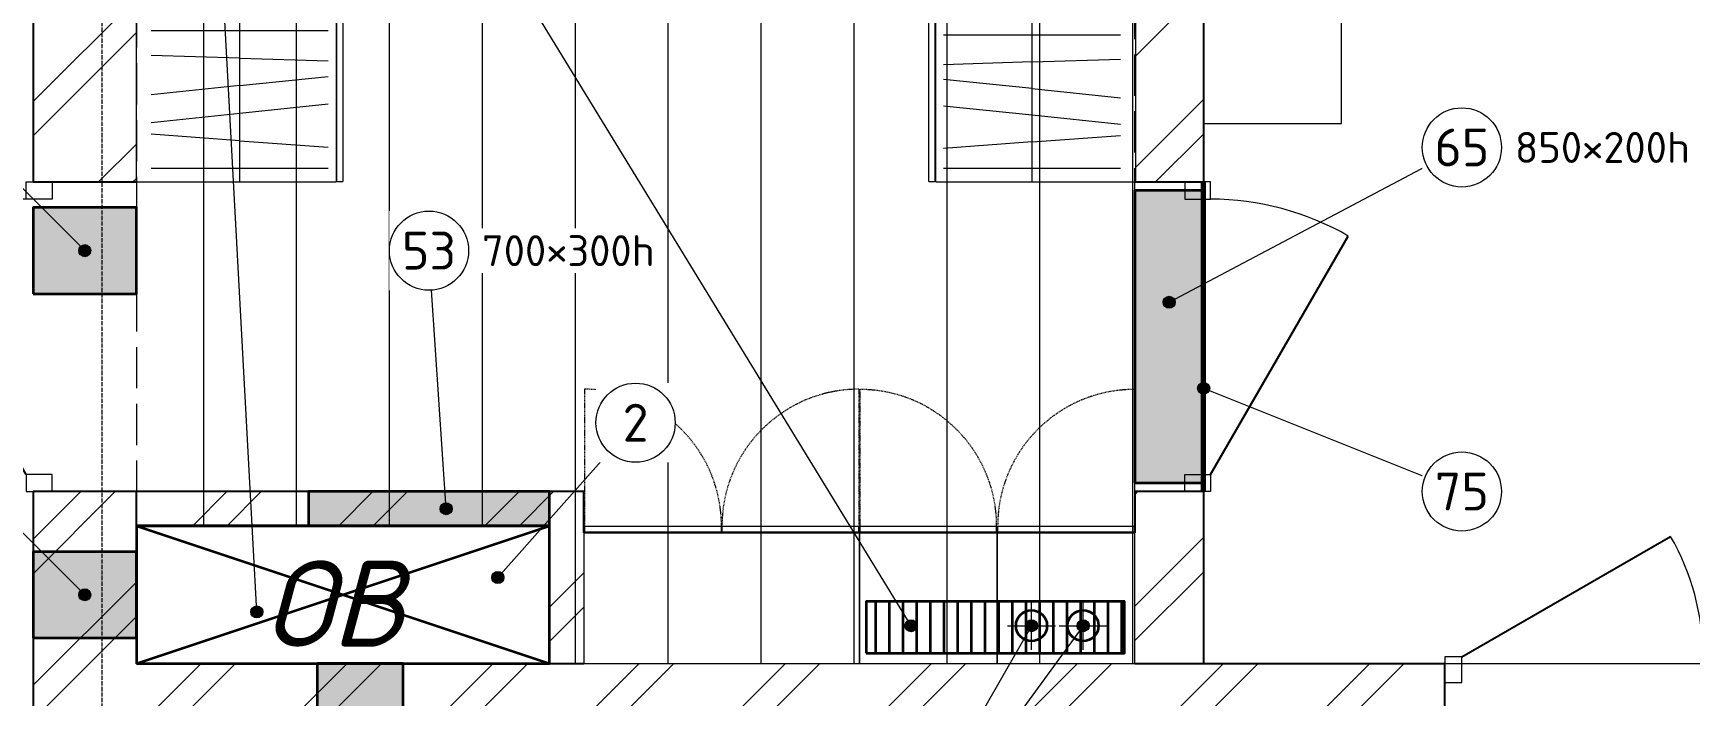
# Model space of a CAD drawing. Header units: millimetres. Extents: x -5016 to 63303, y -6019 to 98943.
# Drawn here: x 52400 to 57212, y 88956 to 90882 of the extents above; entities that cross this region are included whole.
import ezdxf
from ezdxf.enums import TextEntityAlignment as Align

# ---------------------------------------------------------------- set-up
doc = ezdxf.new("R2010")
doc.units = ezdxf.units.MM
for name, pattern in [('ОВ_ШТРИХ', [330, 240, -90]), ('Осевая 12-2-2', [16, 12, -2, 0, -2]), ('Сверху', [3.96875, 2.38125, -1.5875])]:
    doc.linetypes.add(name, pattern=pattern)
for name, color, linetype, lineweight in [('A-DETL-GENF', 9, 'Continuous', 13), ('A-DOOR', 8, 'Continuous', 13), ('A-FLOR', 9, 'Continuous', 13), ('A-WALL', 8, 'Continuous', 13), ('A-WALL-PATT', 8, 'Continuous', 13), ('G-ANNO-TEXT', 8, 'Continuous', 13), ('I-FURN', 9, 'Continuous', 13), ('S-GRID', 8, 'Continuous', 13), ('АР_подложка', 8, 'Continuous', 13), ('ТЗ_АР', 5, 'Continuous', 35), ('ТЗ_АР_зоны', 5, 'Continuous', 13), ('ТЗ_АР_марки', 7, 'Continuous', 18), ('ТЗ_контекст', 8, 'Continuous', 18)]:
    doc.layers.add(name, color=color, linetype=linetype, lineweight=lineweight)
doc.styles.add('GOST', font='isocpeur.ttf', dxfattribs={"width": 0.9})
doc.styles.add('ISOCPEUR_I', font='isocpeui.ttf', dxfattribs={"height": 250})
pattern_1 = [(45, (0, 0), (-212.132, 212.132), []), (45, (0, 100), (-212.132, 212.132), [])]

# ---------------------------------------------------------------- blocks, each defined once
blk = doc.blocks.new('INT 15 Тумба - INT 15 Тумба-1564459-Этаж 2 - Планировка')
at = {"layer": 'I-FURN'}
for p, q in [((-1000, 200), (-1000, -200)), ((1000, -200), (1000, 200)), ((-1000, -200), (1000, -200)), ((-618, -218), (-668, -218)), ((-668, -218), (-668, -230)), ((-668, -230), (-618, -230)), ((-648, -200), (-648, -221)), ((-645.5, -200), (-648, -200)), ((-647.8, -200), (-648, -200)), ((-638, -200), (-640.5, -200)), ((-638, -200), (-638.2, -200)), ((-638, -221), (-638, -200)), ((-618, -230), (-618, -218)), ((-367, -218), (-417, -218)), ((-417, -218), (-417, -230)), ((-417, -230), (-367, -230)), ((-397, -200), (-397, -221)), ((-394.5, -200), (-397, -200)), ((-396.8, -200), (-397, -200)), ((-387, -200), (-389.5, -200)), ((-387, -200), (-387.2, -200)), ((-387, -221), (-387, -200)), ((-367, -230), (-367, -218)), ((-116, -218), (-166, -218)), ((-166, -218), (-166, -230)), ((-166, -230), (-116, -230)), ((-146, -200), (-146, -221)), ((-143.5, -200), (-146, -200)), ((-145.8, -200), (-146, -200)), ((-136, -200), (-138.5, -200)), ((-136, -200), (-136.2, -200)), ((-136, -221), (-136, -200)), ((-116, -230), (-116, -218)), ((417, -218), (367, -218)), ((367, -218), (367, -230)), ((367, -230), (417, -230)), ((387, -200), (387, -221)), ((389.5, -200), (387, -200)), ((387.2, -200), (387, -200)), ((397, -200), (394.5, -200)), ((397, -200), (396.8, -200)), ((397, -221), (397, -200)), ((417, -230), (417, -218))]:
    blk.add_line(p, q, dxfattribs=at)
blk = doc.blocks.new('INT 18 Шкаф - INT 18 Шкаф-1564803-Этаж 2 - Планировка')
at = {"layer": 'A-DETL-GENF'}
for p, q in [((-960, 307), (-960, -207)), ((-880, 50), (-861.2, 307)), ((-827, 307), (-800, 50)), ((-720, 50), (-747, 307)), ((-640, 50), (-632.1, 307)), ((-560, 307), (-560, -207)), ((-480, 50), (-461.2, 307)), ((-427, 307), (-400, 50)), ((-320, 50), (-347, 307)), ((-240, 50), (-232.1, 307)), ((-160, 307), (-160, -207)), ((-80, 50), (-61.2, 307)), ((-27, 307), (0, 50)), ((80, 50), (53, 307)), ((160, 50), (167.9, 307)), ((240, 307), (240, -207)), ((320, 50), (338.8, 307)), ((373, 307), (400, 50)), ((480, 50), (453, 307)), ((560, 50), (567.9, 307)), ((640, 307), (640, -207)), ((720, 50), (738.8, 307)), ((773, 307), (800, 50)), ((880, 50), (853, 307)), ((960, 50), (967.9, 307)), ((-1000, 50), (-600, 50)), ((-880, 50), (-898.8, -207)), ((-800, 50), (-773, -207)), ((-720, 50), (-693, -207)), ((-640, 50), (-647.9, -207)), ((-600, 50), (-200, 50)), ((-480, 50), (-498.8, -207)), ((-400, 50), (-373, -207)), ((-320, 50), (-293, -207)), ((-240, 50), (-247.9, -207)), ((-200, 50), (200, 50)), ((-80, 50), (-98.8, -207)), ((0, 50), (27, -207)), ((80, 50), (107, -207)), ((160, 50), (152.1, -207)), ((200, 50), (600, 50)), ((320, 50), (301.2, -207)), ((400, 50), (427, -207)), ((480, 50), (507, -207)), ((560, 50), (552.1, -207)), ((600, 50), (1000, 50)), ((720, 50), (701.2, -207)), ((800, 50), (827, -207)), ((880, 50), (907, -207)), ((960, 50), (952.1, -207))]:
    blk.add_line(p, q, dxfattribs=at)
at = {"layer": 'I-FURN'}
for p, q in [((-1000, 350), (1000, 350)), ((-1000, 350), (-1000, -230)), ((1000, -230), (1000, 350)), ((1000, -230), (-1000, -230)), ((-998.5, -232), (-0.8, -232)), ((-998.5, -232), (-998.5, -250)), ((-0.8, -250), (-0.8, -232)), ((0.8, -232), (998.5, -232)), ((0.8, -232), (0.8, -250)), ((998.5, -250), (998.5, -232)), ((-0.8, -250), (-998.5, -250)), ((998.5, -250), (0.8, -250))]:
    blk.add_line(p, q, dxfattribs=at)
blk = doc.blocks.new('INT 19 Дверь межкомнатная одностворчатая - 900 х 2370 _800_ Глухое П-НАР-1569046-Этаж 2 - Планировка')
at = {"layer": 'A-DOOR', "lineweight": 25}
blk.add_line((-400, 170), (292.8, 570), dxfattribs=at)
at = {"layer": 'A-DOOR'}
for p, q in [((-400, 170), (-450, 170)), ((-450, 170), (-450, 95)), ((-400, 95), (-400, 170)), ((400, 95), (400, 170)), ((400, 170), (450, 170)), ((450, 170), (450, 95)), ((-450, 95), (-400, 95)), ((450, 95), (400, 95))]:
    blk.add_line(p, q, dxfattribs=at)
blk.add_arc((-400, 170), 800, 360, 30, dxfattribs=at)
blk = doc.blocks.new('INT 19 Дверь межкомнатная одностворчатая - 900 х 2370 _800_ Глухое Л-НАР-1569067-Этаж 2 - Планировка')
at = {"layer": 'A-DOOR', "lineweight": 25}
blk.add_line((400, 120), (-292.8, 520), dxfattribs=at)
at = {"layer": 'A-DOOR'}
for p, q in [((-400, 120), (-450, 120)), ((-450, 120), (-450, 45)), ((-400, 45), (-400, 120)), ((400, 45), (400, 120)), ((400, 120), (450, 120)), ((450, 120), (450, 45)), ((-450, 45), (-400, 45)), ((450, 45), (400, 45))]:
    blk.add_line(p, q, dxfattribs=at)
blk.add_arc((400, 120), 800, 150, 180, dxfattribs=at)
blk = doc.blocks.new('INT 19 Дверь межкомнатная одностворчатая - 800х 2070 _800_ Глухое П-НАР-1569050-Этаж 2 - Планировка')
at = {"layer": 'A-DOOR', "lineweight": 25}
blk.add_line((-350, 170), (256.2, 520), dxfattribs=at)
at = {"layer": 'A-DOOR'}
for p, q in [((-350, 170), (-400, 170)), ((-400, 170), (-400, 95)), ((-350, 95), (-350, 170)), ((350, 95), (350, 170)), ((350, 170), (400, 170)), ((400, 170), (400, 95)), ((-400, 95), (-350, 95)), ((400, 95), (350, 95))]:
    blk.add_line(p, q, dxfattribs=at)
blk.add_arc((-350, 170), 700, 360, 30, dxfattribs=at)
blk = doc.blocks.new('INT 18 Шкаф - INT 18 Шкаф-1566051-Этаж 2 - Планировка')
at = {"layer": 'I-FURN', "color": 8, "linetype": 'Сверху', "true_color": 0x808080}
blk.add_line((-198.5, 447), (-198.5, 50), dxfattribs=at)
at = {"layer": 'I-FURN'}
for p, q in [((-198.5, 50), (198.5, 50)), ((-198.5, 50), (-198.5, 32)), ((198.5, 32), (198.5, 50)), ((-200, 30), (-200, -350)), ((-200, 30), (200, 30)), ((198.5, 32), (-198.5, 32)), ((200, -350), (200, 30)), ((200, -350), (-200, -350))]:
    blk.add_line(p, q, dxfattribs=at)
at = {"layer": 'I-FURN', "color": 8, "linetype": 'Сверху', "true_color": 0x808080}
blk.add_arc((-198.5, 50), 397, 0, 90, dxfattribs=at)
blk = doc.blocks.new('INT 18 Шкаф - INT 18 Шкаф-1566081-Этаж 2 - Планировка')
at = {"layer": 'I-FURN'}
for p, q in [((-200, 350), (200, 350)), ((-200, 350), (-200, -30)), ((200, -30), (200, 350)), ((200, -30), (-200, -30)), ((-198.5, -32), (198.5, -32)), ((-198.5, -32), (-198.5, -50)), ((198.5, -50), (198.5, -32)), ((198.5, -50), (-198.5, -50))]:
    blk.add_line(p, q, dxfattribs=at)
at = {"layer": 'I-FURN', "color": 8, "linetype": 'Сверху', "true_color": 0x808080}
blk.add_line((-198.5, -447), (-198.5, -50), dxfattribs=at)
blk.add_arc((-198.5, -50), 397, 270, 360, dxfattribs=at)
blk = doc.blocks.new('INT 18 Шкаф - INT 18 Шкаф-1610074-Этаж 2 - Планировка')
at = {"layer": 'I-FURN', "color": 8, "linetype": 'Сверху', "true_color": 0x808080}
for p, q in [((-398.5, 447.7), (-398.5, 50)), ((398.5, 447.7), (398.5, 50))]:
    blk.add_line(p, q, dxfattribs=at)
at = {"layer": 'I-FURN'}
for p, q in [((-398.5, 50), (-0.8, 50)), ((-398.5, 50), (-398.5, 32)), ((-0.8, 32), (-0.8, 50)), ((0.8, 50), (398.5, 50)), ((0.8, 50), (0.8, 32)), ((398.5, 32), (398.5, 50)), ((-400, 30), (-400, -350)), ((-400, 30), (400, 30)), ((-0.8, 32), (-398.5, 32)), ((398.5, 32), (0.8, 32)), ((400, -350), (400, 30)), ((400, -350), (-400, -350))]:
    blk.add_line(p, q, dxfattribs=at)
at = {"layer": 'I-FURN', "color": 8, "linetype": 'Сверху', "true_color": 0x808080}
for centre, start, end in [((-398.5, 50), 0, 90), ((398.5, 50), 90, 180)]:
    blk.add_arc(centre, 397.7, start, end, dxfattribs=at)
blk = doc.blocks.new('INT 18 Шкаф - INT 18 Шкаф-1610279-Этаж 2 - Планировка')
at = {"layer": 'A-DETL-GENF'}
for p, q in [((-736.3, -307), (-736.3, 207)), ((-658.8, -50), (-677.6, 207)), ((-581.3, -50), (-554.3, 207)), ((-503.8, -50), (-476.8, 207)), ((-426.3, -50), (-434.1, 207)), ((-348.8, -307), (-348.8, 207)), ((-271.3, -50), (-290.1, 207)), ((-193.8, -50), (-166.8, 207)), ((-116.3, -50), (-89.2, 207)), ((-38.8, -50), (-46.6, 207)), ((38.8, -307), (38.8, 207)), ((116.3, -50), (97.4, 207)), ((193.8, -50), (220.8, 207)), ((271.3, -50), (298.3, 207)), ((348.8, -50), (340.9, 207)), ((426.3, -307), (426.3, 207)), ((503.8, -50), (484.9, 207)), ((581.3, -50), (608.3, 207)), ((658.8, -50), (685.8, 207)), ((736.3, -50), (728.4, 207)), ((-775, -50), (-387.5, -50)), ((-658.8, -50), (-639.9, -307)), ((-608.3, -307), (-581.3, -50)), ((-503.8, -50), (-530.8, -307)), ((-426.3, -50), (-418.4, -307)), ((-387.5, -50), (0, -50)), ((-271.3, -50), (-252.4, -307)), ((-220.8, -307), (-193.8, -50)), ((-116.3, -50), (-143.3, -307)), ((-38.8, -50), (-30.9, -307)), ((0, -50), (387.5, -50)), ((116.3, -50), (135.1, -307)), ((166.8, -307), (193.8, -50)), ((271.3, -50), (244.3, -307)), ((348.8, -50), (356.6, -307)), ((387.5, -50), (775, -50)), ((503.8, -50), (522.6, -307)), ((554.3, -307), (581.3, -50)), ((658.8, -50), (631.8, -307)), ((736.3, -50), (744.1, -307))]:
    blk.add_line(p, q, dxfattribs=at)
at = {"layer": 'I-FURN'}
for p, q in [((-773.5, 250), (-0.8, 250)), ((-773.5, 250), (-773.5, 232)), ((-0.8, 232), (-0.8, 250)), ((0.8, 250), (773.5, 250)), ((0.8, 250), (0.8, 232)), ((773.5, 232), (773.5, 250)), ((-775, 230), (-775, -350)), ((-775, 230), (775, 230)), ((-0.8, 232), (-773.5, 232)), ((773.5, 232), (0.8, 232)), ((775, -350), (775, 230)), ((775, -350), (-775, -350))]:
    blk.add_line(p, q, dxfattribs=at)
blk = doc.blocks.new('АР_plan2')
at = {"layer": 'A-WALL-PATT', "lineweight": 9}
h = blk.add_hatch(dxfattribs=at)
h.set_pattern_fill('FP_1', color=256, style=0, pattern_type=2)
h.set_pattern_definition(pattern_1)
h.paths.add_polyline_path([(14568.2, 11122.6), (14868.2, 11122.6), (14868.2, 11822.6), (14568.2, 11822.6), (14568.2, 11204.9)])
h.paths.add_polyline_path([(14568.2, 12622.6), (14868.2, 12622.6), (14868.2, 14222.6), (14568.2, 14222.6), (14568.2, 12796.1)])
h.paths.add_polyline_path([(14868.2, 15122.6), (14868.2, 18272.6), (14568.2, 18272.6), (14568.2, 15122.6)])
h = blk.add_hatch(dxfattribs=at)
h.set_pattern_fill('FP_1', color=256, style=0, pattern_type=2)
h.set_pattern_definition(pattern_1)
h.paths.add_polyline_path([(17968.2, 13722.6), (17968.2, 14222.6), (17768.2, 14222.6), (17768.2, 13722.6)])
h.paths.add_polyline_path([(17968.2, 15122.6), (17968.2, 18272.6), (17768.2, 18272.6), (17768.2, 16672.6), (17769.7, 16672.6), (17769.7, 15122.6)])
h = blk.add_hatch(dxfattribs=at)
h.set_pattern_fill('FP_1', color=256, style=0, pattern_type=2)
h.set_pattern_definition(pattern_1)
h.paths.add_polyline_path([(16068.2, 14122.6), (16168.2, 14122.6), (16168.2, 14222.6), (14868.2, 14222.6), (14868.2, 14122.6), (15207.8, 14122.6)])
h = blk.add_hatch(dxfattribs=at)
h.set_pattern_fill('FP_1', color=256, style=0, pattern_type=2)
h.set_pattern_definition(pattern_1)
h.paths.add_polyline_path([(16168.2, 13722.6), (16168.2, 14122.6), (16068.2, 14122.6), (16068.2, 13722.6)])
h = blk.add_hatch(dxfattribs=at)
h.set_pattern_fill('FP_1', color=256, style=0, pattern_type=2)
h.set_pattern_definition(pattern_1)
h.paths.add_polyline_path([(21968.2, 13422.6), (21968.2, 13722.6), (19468.2, 13722.6), (19468.2, 13422.6), (21706.3, 13422.6)])
h.paths.add_polyline_path([(18668.2, 13422.6), (18668.2, 13722.6), (14868.2, 13722.6), (14868.2, 13422.6), (18096, 13422.6)])
at = {"layer": 'A-FLOR'}
blk.add_line((19468.2, 13722.6), (18668.2, 13722.6), dxfattribs=at)
at = {"layer": 'A-WALL', "lineweight": 25}
for p, q in [((14568.2, 19972.6), (14568.2, 15122.6)), ((17968.2, 15122.6), (17968.2, 18272.6)), ((14568.2, 15122.6), (14868.2, 15122.6)), ((17769.7, 15122.6), (17968.2, 15122.6)), ((14568.2, 14222.6), (14568.2, 12622.6)), ((16168.2, 14222.6), (14568.2, 14222.6)), ((14868.2, 13722.6), (14868.2, 14222.6)), ((16168.2, 14102.6), (16168.2, 14222.6)), ((17968.2, 14222.6), (17768.2, 14222.6)), ((17768.2, 14222.6), (17768.2, 14102.6)), ((17968.2, 13722.6), (17968.2, 14222.6)), ((14868.2, 14122.6), (16068.2, 14122.6)), ((16068.2, 14122.6), (16068.2, 13722.6)), ((16168.2, 13722.6), (14868.2, 13722.6)), ((18668.2, 13722.6), (17768.2, 13722.6)), ((18668.2, 13422.6), (18668.2, 13722.6))]:
    blk.add_line(p, q, dxfattribs=at)
at = {"layer": 'S-GRID', "color": 251, "linetype": 'Осевая 12-2-2', "true_color": 0x646464}
blk.add_line((14768.2, 22574.8), (14768.2, -1346.2), dxfattribs=at)
at = {"layer": 'A-DOOR', "lineweight": 25}
for name, p, rotation in [('INT 19 Дверь межкомнатная одностворчатая - 900 х 2370 _800_ Глухое П-НАР-1569046-Этаж 2 - Планировка', (14718.2, 14672.6), 89.99999999999993), ('INT 19 Дверь межкомнатная одностворчатая - 900 х 2370 _800_ Глухое Л-НАР-1569067-Этаж 2 - Планировка', (17868.2, 14672.6), 269.9999999999999)]:
    blk.add_blockref(name, p, dxfattribs=dict(at, rotation=rotation))
blk.add_blockref('INT 19 Дверь межкомнатная одностворчатая - 800х 2070 _800_ Глухое П-НАР-1569050-Этаж 2 - Планировка', (19068.2, 13572.6), dxfattribs=at)
at = {"layer": 'I-FURN'}
for name, p, rotation in [('INT 15 Тумба - INT 15 Тумба-1564459-Этаж 2 - Планировка', (18168.2, 16292.6), 89.99999999999852), ('INT 18 Шкаф - INT 18 Шкаф-1564803-Этаж 2 - Планировка', (15218.2, 16122.6), 89.99999999999977), ('INT 18 Шкаф - INT 18 Шкаф-1610279-Этаж 2 - Планировка', (17419.7, 15897.6), 90.00000000000344), ('INT 18 Шкаф - INT 18 Шкаф-1566081-Этаж 2 - Планировка', (17568.2, 14072.6), 180)]:
    blk.add_blockref(name, p, dxfattribs=dict(at, rotation=rotation))
for name, p in [('INT 18 Шкаф - INT 18 Шкаф-1610074-Этаж 2 - Планировка', (16568.2, 14072.6)), ('INT 18 Шкаф - INT 18 Шкаф-1566051-Этаж 2 - Планировка', (17168.2, 14072.6))]:
    blk.add_blockref(name, p, dxfattribs=at)
at = {"layer": 'G-ANNO-TEXT', "insert": (15238.1, 14022.2), "char_height": 250, "width": 497.046, "attachment_point": 1, "style": 'ISOCPEUR_I'}
blk.add_mtext('ОВ', dxfattribs=at)

msp = doc.modelspace()

# ---------------------------------------------------------------- block references
at = {"layer": 'АР_подложка'}
msp.add_blockref('АР_plan2', (37832, 75327), dxfattribs=at)

# ---------------------------------------------------------------- next in the draw order: hatches: boundary and pattern name
at = {"layer": 'ТЗ_АР'}
for points in [[(55600, 89575), (55800, 89575), (55800, 90425), (55600, 90425)], [(52400, 90125), (52700, 90125), (52700, 90375), (52400, 90375)], [(53200, 89450), (53900, 89450), (53900, 89550), (53200, 89550)], [(52400, 89125), (52700, 89125), (52700, 89375), (52400, 89375)], [(53225, 88750), (53475, 88750), (53475, 89050), (53225, 89050)]]:
    msp.add_hatch(color=5, dxfattribs=at).paths.add_polyline_path(points)
h = msp.add_hatch(dxfattribs=at)
h.set_pattern_fill('ANSI31', scale=12.5, angle=45)
h.paths.add_polyline_path([(54820, 89080), (55570, 89080), (55570, 89230), (54820, 89230)])
at = {"layer": 'ТЗ_АР_зоны'}
h = msp.add_hatch(dxfattribs=at)
h.set_pattern_fill('ANSI31', scale=85, angle=45)
h.paths.add_polyline_path([(52700, 89450), (53900, 89450), (53900, 89050), (55600, 89050), (55600, 92000), (54900, 92000), (54900, 93600), (52700, 93600)])
at = {"layer": 'ТЗ_АР_марки'}
h = msp.add_hatch(color=7, dxfattribs=at)
edge = h.paths.add_edge_path()
edge.add_arc((52550, 90250), 17.5, 0, 360)
h = msp.add_hatch(color=7, dxfattribs=at)
edge = h.paths.add_edge_path()
edge.add_arc((55700, 90100), 17.5, 0, 360)
h = msp.add_hatch(color=7, dxfattribs=at)
edge = h.paths.add_edge_path()
edge.add_arc((55800, 89850), 17.5, 0, 360)
h = msp.add_hatch(color=7, dxfattribs=at)
edge = h.paths.add_edge_path()
edge.add_arc((53600, 89500), 17.5, 0, 360)
h = msp.add_hatch(color=7, dxfattribs=at)
edge = h.paths.add_edge_path()
edge.add_arc((53750, 89300), 17.5, 0, 360)
h = msp.add_hatch(color=7, dxfattribs=at)
edge = h.paths.add_edge_path()
edge.add_arc((52550, 89250), 17.5, 0, 360)
h = msp.add_hatch(color=7, dxfattribs=at)
edge = h.paths.add_edge_path()
edge.add_arc((53050, 89200), 17.5, 0, 360)
h = msp.add_hatch(color=7, dxfattribs=at)
edge = h.paths.add_edge_path()
edge.add_arc((54950, 89160), 17.5, 0, 360)
h = msp.add_hatch(color=7, dxfattribs=at)
edge = h.paths.add_edge_path()
edge.add_arc((55300, 89160), 17.5, 0, 360)
h = msp.add_hatch(color=7, dxfattribs=at)
edge = h.paths.add_edge_path()
edge.add_arc((55450, 89160), 17.5, 0, 360)

# ---------------------------------------------------------------- next in the draw order: linework, layer by layer
at = {"layer": 'ТЗ_АР'}
for points in [[(55600, 89575), (55800, 89575), (55800, 90425), (55600, 90425)], [(52400, 90125), (52700, 90125), (52700, 90375), (52400, 90375)], [(53200, 89450), (53900, 89450), (53900, 89550), (53200, 89550)], [(52400, 89125), (52700, 89125), (52700, 89375), (52400, 89375)], [(53225, 88750), (53475, 88750), (53475, 89050), (53225, 89050)]]:
    msp.add_lwpolyline(points, close=True, dxfattribs=at)
at = {"layer": 'ТЗ_АР', "lineweight": 70}
msp.add_lwpolyline([(55800, 89550), (55800, 90450)], dxfattribs=at)
at = {"layer": 'ТЗ_АР', "lineweight": 35}
for points in [[(52700, 89050), (53900, 89050), (53900, 89450), (52700, 89450)], [(52700, 89050), (53900, 89050), (53900, 89450), (52700, 89450)], [(54820, 89080), (55570, 89080), (55570, 89230), (54820, 89230)]]:
    msp.add_lwpolyline(points, close=True, dxfattribs=at)
at = {"layer": 'ТЗ_АР', "lineweight": 13}
for points in [[(52700, 89050), (53900, 89450)], [(52700, 89450), (53900, 89050)], [(55300, 89090), (55300, 89230)], [(55450, 89090), (55450, 89230)], [(55230, 89160), (55370, 89160)], [(55380, 89160), (55520, 89160)]]:
    msp.add_lwpolyline(points, dxfattribs=at)
at = {"layer": 'ТЗ_АР'}
for points in [[(52700, 89050), (53900, 89450)], [(52700, 89450), (53900, 89050)]]:
    msp.add_lwpolyline(points, dxfattribs=at)
for centre in [(55300, 89160), (55450, 89160)]:
    msp.add_circle(centre, 45, dxfattribs=at)
at = {"layer": 'ТЗ_АР_зоны', "linetype": 'ОВ_ШТРИХ', "ltscale": 0.5}
msp.add_lwpolyline([(52700, 89450), (53900, 89450), (53900, 89050), (55600, 89050), (55600, 92000), (54900, 92000), (54900, 93600), (52700, 93600)], close=True, dxfattribs=at)
at = {"layer": 'ТЗ_АР_марки', "lineweight": 13}
for points in [[(53050, 89200), (52956.2, 90935.2)], [(52550, 90250), (52131.3, 90668.7)], [(55700, 90100), (56448.4, 90496.2)], [(53600, 89500), (53557.6, 90135.3)], [(55800, 89850), (56443.2, 89592.7)], [(52550, 89250), (52131.3, 89668.7)], [(53750, 89300), (54073.6, 89664)], [(55300, 89160), (54807.2, 88299.8)], [(55450, 89160), (54817.8, 88292.9)]]:
    msp.add_lwpolyline(points, dxfattribs=at)
at = {"layer": 'ТЗ_АР_марки'}
for centre in [(52550, 90250), (55700, 90100), (55800, 89850), (53600, 89500), (53750, 89300), (52550, 89250), (53050, 89200), (54950, 89160), (55300, 89160), (55450, 89160)]:
    msp.add_circle(centre, 17.5, dxfattribs=at)
at = {"layer": 'ТЗ_контекст'}
msp.add_lwpolyline([(54820, 89080), (55570, 89080), (55570, 89230), (54820, 89230)], close=True, dxfattribs=at)

# ---------------------------------------------------------------- next in the draw order: wipeouts: each hides what was drawn before it
for points in [[(56435, 90435), (56665, 90435), (56665, 90665), (56435, 90665)], [(53435, 90135), (53665, 90135), (53665, 90365), (53435, 90365)], [(54035, 89635), (54265, 89635), (54265, 89865), (54035, 89865)], [(56435, 89435), (56665, 89435), (56665, 89665), (56435, 89665)]]:
    msp.add_wipeout(points)

# ---------------------------------------------------------------- next in the draw order: linework, layer by layer
at = {"layer": 'ТЗ_АР_марки', "lineweight": 18}
for centre in [(56550, 90550), (53550, 90250), (54150, 89750), (56550, 89550)]:
    msp.add_circle(centre, 115, dxfattribs=at)

# ---------------------------------------------------------------- next in the draw order: texts
at = {"layer": 'ТЗ_АР_марки', "style": 'GOST'}
for s, p in [('65', (56550, 90550)), ('53', (53550, 90250)), ('2', (54150, 89750)), ('75', (56550, 89550))]:
    msp.add_text(s, height=110, dxfattribs=at).set_placement(p, align=Align.MIDDLE_CENTER)

# ---------------------------------------------------------------- next in the draw order: wipeouts: each hides what was drawn before it
for points in [[(56680, 90485), (57171.4, 90485), (57171.4, 90615), (56680, 90615)], [(53680, 90185), (54171.4, 90185), (54171.4, 90315), (53680, 90315)]]:
    msp.add_wipeout(points)

# ---------------------------------------------------------------- next in the draw order: linework, layer by layer
at = {"layer": 'ТЗ_АР_марки', "lineweight": 13}
msp.add_lwpolyline([(54950, 89160), (53060, 92251.9)], dxfattribs=at)

# ---------------------------------------------------------------- next in the draw order: texts
at = {"layer": 'ТЗ_АР_марки', "style": 'GOST'}
for s, p in [('850×200h', (56704, 90550)), ('700×300h', (53704, 90250))]:
    msp.add_text(s, height=90, dxfattribs=at).set_placement(p, align=Align.MIDDLE_LEFT)

doc.saveas('drawing.dxf')
